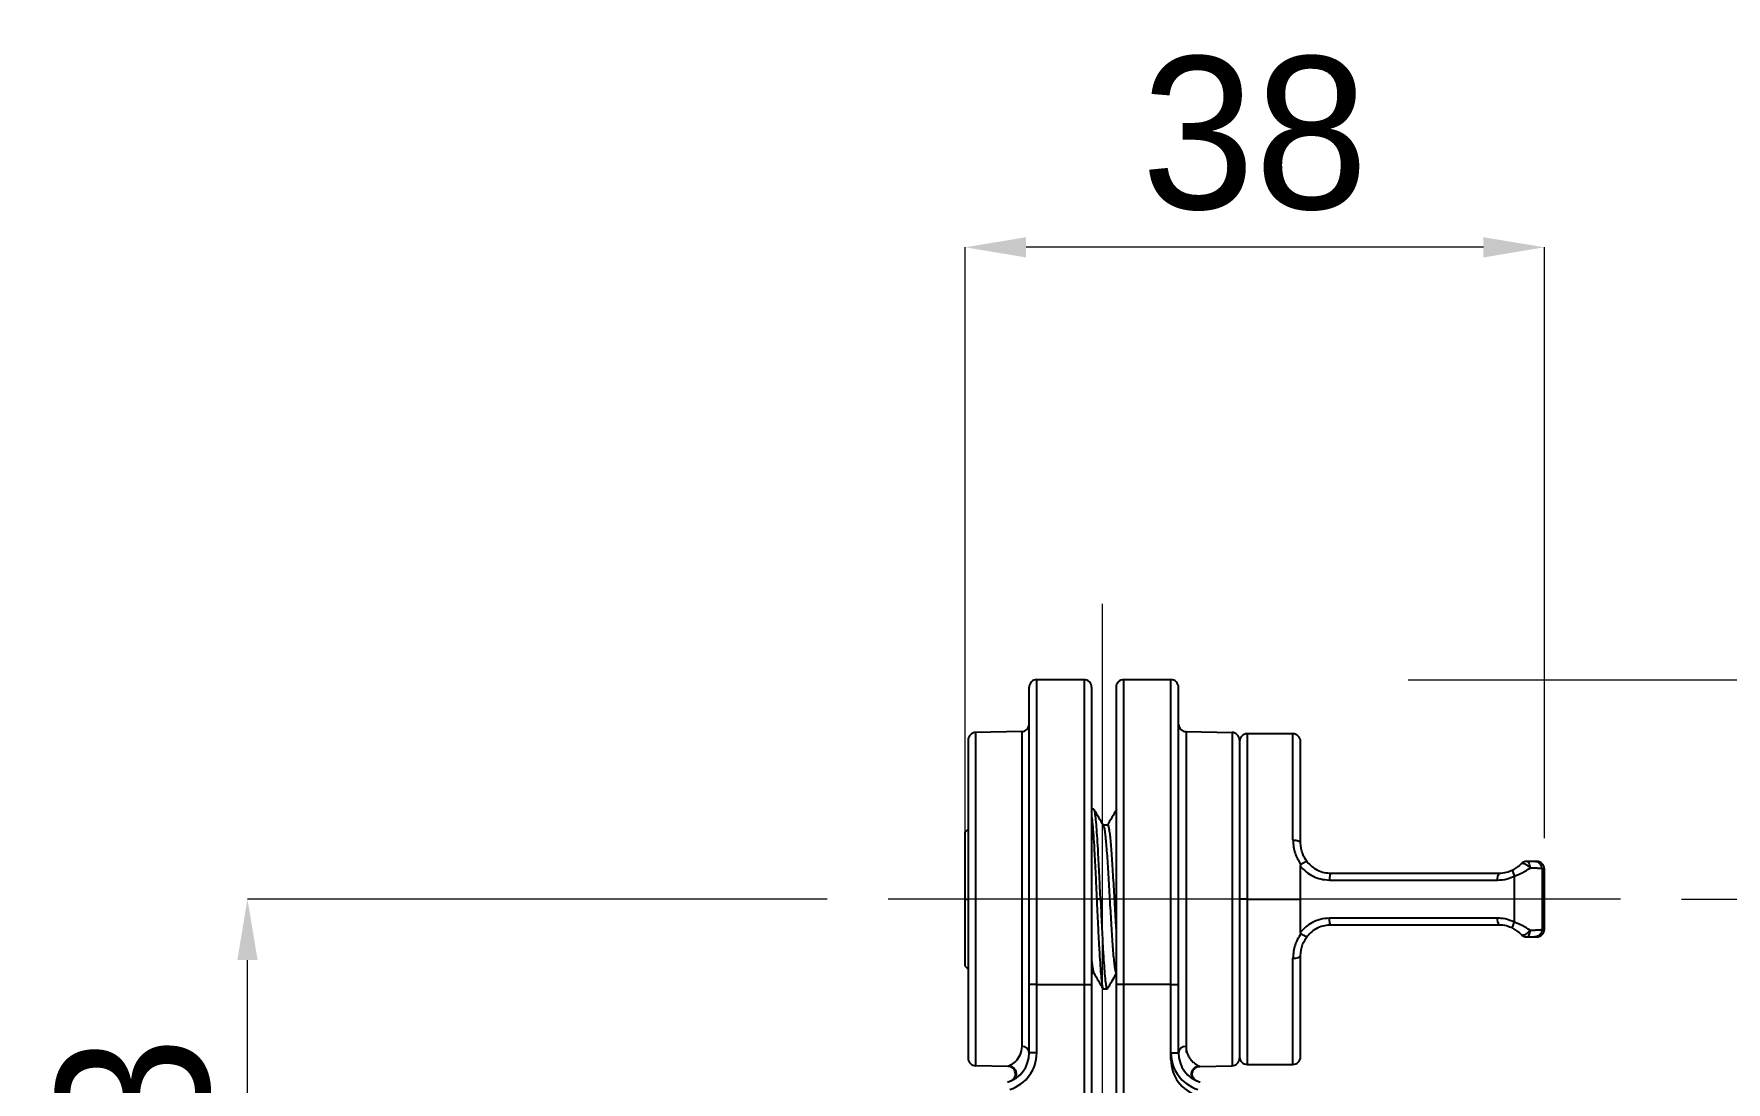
# Model space of a CAD drawing. Extents: x 0 to 781, y 0 to 572.
# Drawn here: x 340.5 to 451.5, y 310.9 to 379.7 of the extents above; entities that cross this region are included whole.
import ezdxf

# ---------------------------------------------------------------- set-up
doc = ezdxf.new("R2010")
doc.units = 0
doc.header["$LTSCALE"] = 10
doc.header["$MEASUREMENT"] = 0
doc.header["$PDMODE"] = 3
doc.header["$PDSIZE"] = -10
doc.linetypes.add('CENTER2', pattern=[28.575, 19.05, -3.175, 3.175, -3.175])
doc.layers.get('0').update_dxf_attribs({"linetype": 'CONTINUOUS'})
doc.layers.get('DEFPOINTS').update_dxf_attribs({"linetype": 'CONTINUOUS'})
doc.layers.add('Cneter', color=1, linetype='CENTER2', lineweight=13)
doc.styles.add('Daelim Dimension', font='')
doc.styles.get('Daelim Dimension').set_extended_font_data('나눔고딕')
doc.dimstyles.new('DEFAULT', dxfattribs={"dimscale": 2, "dimtxt": 2, "dimasz": 2, "dimexe": 0, "dimexo": 2, "dimgap": 1, "dimtad": 1, "dimdec": 0, "dimzin": 9, "dimdsep": 46, "dimtxsty": 'Daelim Dimension', "dimcen": 0.5, "dimclrd": 5, "dimclre": 5, "dimclrt": 256, "dimadec": 1, "dimazin": 0, "dimtfac": 1, "dimtdec": 0, "dimtix": 1, "dimtmove": 0, "dimatfit": 3, "dimfxl": 1, "dimtolj": 1, "dimtzin": 1, "dimlwd": 9, "dimlwe": 9, "dimarcsym": 0})

# ---------------------------------------------------------------- blocks, each defined once
blk = doc.blocks.new('*D0')
at = {"color": 5, "lineweight": 9, "transparency": 16777216}
for p, q in [((448.62, 322.9), (476.81, 322.9)), ((476.81, 250.8), (476.81, 318.9)), ((454.82, 246.8), (476.81, 246.8))]:
    blk.add_line(p, q, dxfattribs=at)
at = {"color": 5, "transparency": 16777216}
for points in [[(476.14, 318.9), (477.48, 318.9), (476.81, 322.9)], [(476.14, 250.8), (477.48, 250.8), (476.81, 246.8)]]:
    blk.add_solid(points, dxfattribs=at)
at = {"layer": 'DEFPOINTS', "color": 0, "transparency": 16777216}
for p in [(444.62, 322.9), (476.81, 322.9), (450.82, 246.8)]:
    blk.add_point(p, dxfattribs=at)
at = {"color": 7, "transparency": 16777216, "insert": (469.37, 284.85), "char_height": 10, "attachment_point": 5, "rotation": 90, "style": 'Daelim Dimension'}
blk.add_mtext('\\A1;76', dxfattribs=at)
blk = doc.blocks.new('*D6')
at = {"color": 5, "lineweight": 9, "transparency": 16777216}
for p, q in [((401.62, 326.9), (401.62, 365.68)), ((435.62, 365.68), (405.62, 365.68)), ((439.62, 326.9), (439.62, 365.68))]:
    blk.add_line(p, q, dxfattribs=at)
at = {"color": 5, "transparency": 16777216}
for points in [[(405.62, 366.34), (405.62, 365.01), (401.62, 365.68)], [(435.62, 366.34), (435.62, 365.01), (439.62, 365.68)]]:
    blk.add_solid(points, dxfattribs=at)
at = {"layer": 'DEFPOINTS', "color": 0, "transparency": 16777216}
for p in [(401.62, 365.68), (401.62, 322.9), (439.62, 322.9)]:
    blk.add_point(p, dxfattribs=at)
at = {"color": 7, "transparency": 16777216, "insert": (420.62, 373.13), "char_height": 10, "attachment_point": 5, "style": 'Daelim Dimension'}
blk.add_mtext('\\A1;38', dxfattribs=at)
blk = doc.blocks.new('*D7')
at = {"color": 5, "lineweight": 9, "transparency": 16777216}
for p, q in [((430.69, 337.3), (507.46, 337.3)), ((507.46, 214.14), (507.46, 333.3)), ((423.62, 210.14), (507.46, 210.14))]:
    blk.add_line(p, q, dxfattribs=at)
at = {"color": 5, "transparency": 16777216}
for points in [[(506.8, 333.3), (508.13, 333.3), (507.46, 337.3)], [(506.8, 214.14), (508.13, 214.14), (507.46, 210.14)]]:
    blk.add_solid(points, dxfattribs=at)
at = {"layer": 'DEFPOINTS', "color": 0, "transparency": 16777216}
for p in [(426.69, 337.3), (507.46, 337.3), (419.62, 210.14)]:
    blk.add_point(p, dxfattribs=at)
at = {"color": 7, "transparency": 16777216, "insert": (500.07, 273.72), "char_height": 10, "attachment_point": 5, "rotation": 90, "style": 'Daelim Dimension'}
blk.add_mtext('\\A1;127', dxfattribs=at)
blk = doc.blocks.new('*D2')
at = {"color": 5, "lineweight": 9, "transparency": 16777216}
for p, q in [((392.58, 322.9), (354.54, 322.9)), ((354.54, 294), (354.54, 318.9)), ((406.62, 290), (354.54, 290))]:
    blk.add_line(p, q, dxfattribs=at)
at = {"color": 5, "transparency": 16777216}
for points in [[(353.88, 318.9), (355.21, 318.9), (354.54, 322.9)], [(353.88, 294), (355.21, 294), (354.54, 290)]]:
    blk.add_solid(points, dxfattribs=at)
at = {"layer": 'DEFPOINTS', "color": 0, "transparency": 16777216}
for p in [(354.54, 322.9), (396.58, 322.9), (410.62, 290)]:
    blk.add_point(p, dxfattribs=at)
at = {"color": 7, "transparency": 16777216, "insert": (347.09, 306.45), "char_height": 10, "attachment_point": 5, "rotation": 90, "style": 'Daelim Dimension'}
blk.add_mtext('\\A1;33', dxfattribs=at)

msp = doc.modelspace()

# ---------------------------------------------------------------- linework, layer by layer
at = {"color": 7, "linetype": 'Continuous', "lineweight": 25}
for p, q in [((405.82, 317.3), (405.82, 336.8)), ((409.42, 337.3), (406.32, 337.3)), ((409.92, 336.8), (409.92, 317.3)), ((411.52, 336.8), (411.52, 317.3)), ((415.12, 337.3), (412.02, 337.3)), ((415.12, 337.3), (412.02, 337.3)), ((415.62, 317.3), (415.62, 336.8)), ((401.82, 333.34), (401.82, 312.46)), ((405.33, 333.89), (402.31, 333.84)), ((402.31, 333.84), (402.31, 311.96)), ((405.33, 333.89), (405.33, 313.24)), ((416.11, 333.89), (416.11, 313.24)), ((416.11, 333.89), (419.13, 333.84)), ((416.11, 333.89), (416.11, 312.84)), ((419.13, 333.84), (419.13, 311.96)), ((419.62, 333.34), (419.62, 312.46)), ((423.12, 333.75), (420.12, 333.75)), ((423.62, 326.6), (423.62, 333.25)), ((410.06, 328.8), (409.92, 328.8)), ((401.82, 327.5), (401.62, 327.3)), ((410.96, 327.76), (410.68, 327.76)), ((401.62, 322.9), (401.62, 327.3)), ((439.06, 325.35), (438.97, 325.37)), ((439.12, 325.37), (438.97, 325.37)), ((423.62, 325.06), (423.64, 325.17)), ((423.62, 322.9), (423.62, 325.06)), ((437.65, 321.38), (437.65, 324.41)), ((439.47, 324.87), (439.47, 322.9)), ((401.62, 318.5), (401.62, 322.9)), ((410.5, 322.9), (410.25, 322.9)), ((420.12, 322.9), (419.62, 322.9)), ((420.12, 322.9), (423.62, 322.9)), ((423.62, 320.73), (423.62, 322.9)), ((439.47, 322.9), (439.47, 320.92)), ((439.47, 322.9), (439.62, 322.9)), ((438.97, 320.42), (439.12, 320.42)), ((423.62, 312.55), (423.62, 319.2)), ((401.62, 318.5), (401.82, 318.3)), ((409.92, 318.04), (410.07, 318.04)), ((406.32, 317.3), (405.82, 317.3)), ((405.82, 312.8), (405.82, 317.3)), ((406.32, 317.3), (409.42, 317.3)), ((406.32, 312.8), (406.32, 317.3)), ((409.42, 317.3), (409.92, 317.3)), ((409.42, 317.3), (409.42, 310.09)), ((409.92, 317.3), (409.92, 310.09)), ((410.69, 317), (410.94, 317)), ((411.52, 317.3), (411.52, 310.09)), ((412.02, 317.3), (411.52, 317.3)), ((411.52, 317.3), (411.52, 309.43)), ((412.02, 317.3), (412.02, 310.09)), ((415.12, 317.3), (412.02, 317.3)), ((412.02, 317.3), (412.02, 309.43)), ((415.12, 312.8), (415.12, 317.3)), ((415.12, 317.3), (415.62, 317.3)), ((415.12, 312.38), (415.12, 317.3)), ((415.62, 312.8), (415.62, 317.3)), ((415.62, 312.8), (415.62, 317.3)), ((404.43, 311.92), (402.31, 311.96)), ((406.32, 312.8), (405.82, 312.8)), ((415.12, 312.8), (415.62, 312.8)), ((417.01, 311.92), (419.13, 311.96)), ((417.01, 311.92), (419.13, 311.96)), ((420.12, 312.05), (423.12, 312.05)), ((404.69, 311), (404.62, 310.96)), ((416.77, 310.99), (416.76, 310.99))]:
    msp.add_line(p, q, dxfattribs=at)
at = {"color": 8, "linetype": 'Continuous', "lineweight": 25}
for p, q in [((406.32, 317.3), (406.32, 337.3)), ((409.42, 337.3), (409.42, 317.3)), ((412.02, 337.3), (412.02, 317.3)), ((415.12, 317.3), (415.12, 337.3)), ((420.12, 333.75), (420.12, 322.9)), ((423.12, 326.78), (423.12, 333.75)), ((439.62, 324.87), (439.47, 324.87)), ((401.62, 322.9), (401.82, 322.9)), ((420.12, 322.9), (420.12, 312.05)), ((439.47, 320.92), (439.62, 320.92)), ((423.12, 312.05), (423.12, 319.02)), ((415.12, 312.38), (415.14, 312.38))]:
    msp.add_line(p, q, dxfattribs=at)
at = {"color": 7, "linetype": 'Continuous', "lineweight": 25, "flags": 128}
for points in [[(438.69, 324.94), (438.68, 325.02), (438.66, 325.11), (438.64, 325.18), (438.61, 325.25), (438.58, 325.3), (438.54, 325.34), (438.49, 325.36), (438.45, 325.37)], [(438.45, 320.42), (438.49, 320.43), (438.54, 320.45), (438.58, 320.49), (438.61, 320.55), (438.64, 320.61), (438.66, 320.69), (438.68, 320.77), (438.69, 320.86)], [(423.12, 319.02), (423.22, 319.02), (423.31, 319.03), (423.4, 319.05), (423.48, 319.07), (423.54, 319.1), (423.58, 319.13), (423.61, 319.16), (423.62, 319.2)]]:
    msp.add_lwpolyline(points, dxfattribs=at)
at = {"color": 7, "linetype": 'Continuous', "lineweight": 25}
for centre, radius, start, end in [((406.32, 336.8), 0.5, 90, 180), ((409.42, 336.8), 0.5, 0, 90), ((412.02, 336.8), 0.5, 90, 180), ((415.12, 336.8), 0.5, 0, 90), ((405.32, 334.39), 0.5, 271, 0), ((416.12, 334.39), 0.5, 180, 269), ((402.32, 333.34), 0.5, 91, 180), ((419.12, 333.34), 0.5, 0, 89), ((420.12, 333.25), 0.5, 90, 180), ((423.12, 333.25), 0.5, 0, 90), ((438.45, 324.87), 0.5, 90, 136.3697), ((439.12, 324.87), 0.5, 0.2229, 90), ((437.14, 324.24), 0.612, 144.5305, 189.4556), ((-68.13, 322.9), 507.76, 0, 0.2229), ((-68.13, 322.9), 507.76, 359.7771, 0), ((437.14, 321.55), 0.612, 170.5453, 215.4689), ((439.12, 320.92), 0.5, 270, 359.7771), ((438.45, 320.92), 0.5, 223.6303, 269.9981), ((405.35, 312.76), 0.471, 3.8418, 92.5375), ((416.09, 312.76), 0.471, 87.4625, 176.1582), ((402.32, 312.46), 0.5, 180, 269), ((403.82, 312.8), 2, 287.0677, 0), ((403.82, 312.8), 2.5, 287.0677, 0), ((417.62, 312.8), 2.5, 180, 252.9323), ((417.62, 312.38), 2.5, 180, 252.632), ((417.62, 312.8), 2, 180, 252.9323), ((419.12, 312.46), 0.5, 271, 0), ((420.12, 312.55), 0.5, 180, 270), ((423.12, 312.55), 0.5, 270, 0)]:
    msp.add_arc(centre, radius, start, end, dxfattribs=at)
for points, knots in [([(410.5, 322.9), (410.48, 323.28), (410.45, 324.06), (410.39, 325.17), (410.34, 326.2), (410.28, 327.1), (410.23, 327.83), (410.17, 328.38), (410.12, 328.73), (410.08, 328.77), (410.06, 328.8)], [0, 0, 0, 0, 0.125, 0.25, 0.375, 0.5, 0.625, 0.75, 0.875, 1, 1, 1, 1]), ([(410.69, 327.73), (410.59, 327.9), (410.39, 328.26), (410.18, 328.61), (410.08, 328.78)], [0, 0, 0, 0, 0.499859, 1, 1, 1, 1]), ([(411.55, 328.79), (411.45, 328.61), (411.25, 328.27), (411.05, 327.92), (410.95, 327.76)], [0, 0, 0, 0, 0.511161, 1, 1, 1, 1]), ([(409.92, 328.35), (409.94, 328.18), (409.98, 327.84), (410.03, 327.09), (410.09, 326.2), (410.14, 325.17), (410.2, 324.06), (410.23, 323.28), (410.25, 322.9)], [0, 0, 0, 0, 0.1661572, 0.3329258, 0.4996941, 0.6664629, 0.8332314, 1, 1, 1, 1]), ([(410.69, 327.72), (410.69, 327.72), (410.71, 327.71), (410.74, 327.57), (410.79, 327.3), (410.83, 326.88), (410.88, 326.37), (410.93, 325.76), (410.97, 325.07), (411.02, 324.32), (411.06, 323.53), (411.11, 322.73), (411.16, 321.93), (411.2, 321.15), (411.25, 320.43), (411.29, 319.77), (411.34, 319.19), (411.39, 318.72), (411.43, 318.36), (411.48, 318.14), (411.51, 318.03), (411.53, 318.05), (411.54, 318.05)], [0, 0, 0, 0, 0.008091, 0.062357, 0.116559, 0.170766, 0.225036, 0.27931, 0.333521, 0.387719, 0.441982, 0.49626, 0.550483, 0.604675, 0.658927, 0.713209, 0.767443, 0.821632, 0.875874, 0.930157, 0.984401, 1, 1, 1, 1]), ([(410.96, 327.74), (410.97, 327.74), (411, 327.74), (411.04, 327.58), (411.09, 327.3), (411.14, 326.89), (411.18, 326.37), (411.23, 325.76), (411.27, 325.07), (411.32, 324.32), (411.37, 323.53), (411.41, 322.73), (411.46, 321.93), (411.49, 321.3), (411.52, 320.96), (411.52, 320.86)], [0, 0, 0, 0, 0.0603189, 0.1426708, 0.224925, 0.3071862, 0.3895437, 0.4719063, 0.5541751, 0.6364231, 0.7187686, 0.801139, 0.8834244, 0.9656626, 1, 1, 1, 1]), ([(423.12, 326.78), (423.15, 326.48), (423.19, 325.92), (423.5, 325.42), (423.64, 325.17)], [0, 0, 0, 0, 0.5161213, 1, 1, 1, 1]), ([(423.12, 326.78), (423.19, 326.77), (423.32, 326.77), (423.48, 326.73), (423.6, 326.67), (423.61, 326.62), (423.62, 326.6)], [0, 0, 0, 0, 0.2499992, 0.5000002, 0.7500008, 1, 1, 1, 1]), ([(424.06, 325.34), (423.95, 325.51), (423.69, 325.9), (423.65, 326.35), (423.62, 326.6)], [0, 0, 0, 0, 0.435108, 1, 1, 1, 1]), ([(424.06, 325.34), (424.05, 325.35), (424.03, 325.36), (423.93, 325.33), (423.8, 325.26), (423.69, 325.2), (423.64, 325.17)], [0, 0, 0, 0, 0.239915, 0.499995, 0.756586, 1, 1, 1, 1]), ([(424.06, 325.34), (424.16, 325.24), (424.35, 325.03), (424.73, 324.79), (425.16, 324.63), (425.47, 324.61), (425.62, 324.6)], [0, 0, 0, 0, 0.235452, 0.487029, 0.751224, 1, 1, 1, 1]), ([(438.97, 325.37), (438.96, 325.37), (438.94, 325.37), (438.78, 325.37), (438.57, 325.37), (438.45, 325.37)], [0, 0, 0, 0, 0.287273, 0.566097, 1, 1, 1, 1]), ([(439.06, 325.36), (439.05, 325.36), (439.03, 325.36), (438.91, 325.36), (438.73, 325.36), (438.57, 325.36), (438.49, 325.36)], [0, 0, 0, 0, 0.250165, 0.500146, 0.750102, 1, 1, 1, 1]), ([(438.87, 325.36), (438.83, 325.36), (438.72, 325.36), (438.57, 325.36), (438.49, 325.36)], [0, 0, 0, 0, 0.457687, 1, 1, 1, 1]), ([(439.01, 325.36), (438.98, 325.36), (438.95, 325.36), (438.88, 325.36), (438.87, 325.36)], [0, 0, 0, 0, 0.858407, 1, 1, 1, 1]), ([(423.62, 325.06), (423.74, 324.93), (423.98, 324.67), (424.44, 324.39), (424.95, 324.19), (425.32, 324.17), (425.52, 324.15)], [0, 0, 0, 0, 0.246933, 0.488846, 0.736844, 1, 1, 1, 1]), ([(425.62, 324.6), (425.61, 324.59), (425.58, 324.58), (425.55, 324.48), (425.53, 324.33), (425.52, 324.21), (425.52, 324.15)], [0, 0, 0, 0, 0.240757, 0.499019, 0.757824, 1, 1, 1, 1]), ([(425.62, 324.6), (427.65, 324.6), (431.32, 324.6), (434.99, 324.6), (436.64, 324.6)], [0, 0, 0, 0, 0.551323, 1, 1, 1, 1]), ([(436.54, 324.14), (436.75, 324.16), (437.14, 324.18), (437.5, 324.34), (437.65, 324.41)], [0, 0, 0, 0, 0.561921, 1, 1, 1, 1]), ([(436.64, 324.6), (436.81, 324.61), (437.12, 324.63), (437.4, 324.75), (437.54, 324.81)], [0, 0, 0, 0, 0.539748, 1, 1, 1, 1]), ([(437.54, 324.81), (437.53, 324.8), (437.52, 324.78), (437.54, 324.7), (437.58, 324.57), (437.63, 324.47), (437.65, 324.41)], [0, 0, 0, 0, 0.227456, 0.478974, 0.741962, 1, 1, 1, 1]), ([(437.54, 324.81), (437.58, 324.83), (437.68, 324.88), (437.88, 325.02), (438, 325.13), (438.09, 325.22)], [0, 0, 0, 0, 0.217545, 0.447323, 1, 1, 1, 1]), ([(437.65, 324.41), (437.83, 324.48), (438.21, 324.63), (438.52, 324.83), (438.69, 324.94)], [0, 0, 0, 0, 0.466633, 1, 1, 1, 1]), ([(438.09, 325.22), (438.1, 325.23), (438.13, 325.25), (438.19, 325.26), (438.26, 325.24), (438.34, 325.22), (438.43, 325.17), (438.52, 325.1), (438.62, 325.02), (438.67, 324.96), (438.69, 324.94)], [0, 0, 0, 0, 0.113074, 0.250051, 0.356278, 0.500077, 0.583139, 0.749955, 0.887355, 1, 1, 1, 1]), ([(439.47, 324.87), (439.45, 324.88), (439.43, 324.9), (439.25, 324.91), (439.02, 324.93), (438.8, 324.93), (438.69, 324.94)], [0, 0, 0, 0, 0.273007, 0.504657, 0.758421, 1, 1, 1, 1]), ([(425.52, 324.15), (427.54, 324.15), (431.22, 324.15), (434.89, 324.14), (436.54, 324.14)], [0, 0, 0, 0, 0.551324, 1, 1, 1, 1]), ([(410.25, 322.9), (410.27, 322.51), (410.3, 321.74), (410.36, 320.62), (410.41, 319.6), (410.47, 318.7), (410.52, 317.96), (410.58, 317.41), (410.63, 317.06), (410.67, 317.02), (410.69, 317)], [0, 0, 0, 0, 0.125, 0.25, 0.375, 0.5, 0.625, 0.75, 0.875, 1, 1, 1, 1]), ([(410.5, 322.9), (410.52, 322.51), (410.55, 321.74), (410.61, 320.62), (410.66, 319.6), (410.72, 318.7), (410.77, 317.96), (410.83, 317.41), (410.88, 317.08), (410.93, 316.96), (410.95, 317.03), (410.96, 317.05)], [0, 0, 0, 0, 0.118087, 0.236173, 0.35426, 0.472346, 0.590433, 0.708519, 0.826606, 0.944692, 1, 1, 1, 1]), ([(425.52, 321.64), (425.31, 321.63), (424.91, 321.6), (424.39, 321.38), (423.95, 321.09), (423.73, 320.85), (423.62, 320.73)], [0, 0, 0, 0, 0.279204, 0.551365, 0.769777, 1, 1, 1, 1]), ([(425.62, 321.2), (425.48, 321.19), (425.18, 321.17), (424.75, 321.02), (424.36, 320.78), (424.16, 320.56), (424.06, 320.45)], [0, 0, 0, 0, 0.239092, 0.493831, 0.755715, 1, 1, 1, 1]), ([(436.54, 321.65), (434.45, 321.65), (430.77, 321.65), (427.1, 321.64), (425.52, 321.64)], [0, 0, 0, 0, 0.568623, 1, 1, 1, 1]), ([(425.62, 321.2), (425.61, 321.2), (425.58, 321.21), (425.55, 321.31), (425.53, 321.46), (425.52, 321.58), (425.52, 321.64)], [0, 0, 0, 0, 0.236433, 0.493, 0.753428, 1, 1, 1, 1]), ([(436.64, 321.2), (434.55, 321.2), (430.88, 321.2), (427.21, 321.2), (425.62, 321.2)], [0, 0, 0, 0, 0.568625, 1, 1, 1, 1]), ([(437.65, 321.38), (437.45, 321.47), (437.09, 321.62), (436.71, 321.64), (436.54, 321.65)], [0, 0, 0, 0, 0.558041, 1, 1, 1, 1]), ([(437.54, 320.99), (437.4, 321.04), (437.12, 321.17), (436.81, 321.19), (436.64, 321.2)], [0, 0, 0, 0, 0.460262, 1, 1, 1, 1]), ([(437.54, 320.99), (437.53, 320.99), (437.52, 321.01), (437.54, 321.1), (437.59, 321.23), (437.63, 321.33), (437.65, 321.38)], [0, 0, 0, 0, 0.2390068, 0.4952932, 0.7541486, 1, 1, 1, 1]), ([(438.09, 320.58), (438, 320.66), (437.88, 320.78), (437.68, 320.91), (437.58, 320.96), (437.54, 320.99)], [0, 0, 0, 0, 0.552056, 0.782064, 1, 1, 1, 1]), ([(438.69, 320.86), (438.52, 320.96), (438.21, 321.16), (437.83, 321.31), (437.65, 321.38)], [0, 0, 0, 0, 0.532673, 1, 1, 1, 1]), ([(438.09, 320.58), (438.1, 320.57), (438.13, 320.55), (438.19, 320.54), (438.26, 320.55), (438.35, 320.58), (438.44, 320.63), (438.55, 320.71), (438.63, 320.79), (438.68, 320.84), (438.69, 320.86)], [0, 0, 0, 0, 0.1131332, 0.2501314, 0.3564476, 0.5002678, 0.6253274, 0.7504039, 0.946696, 1, 1, 1, 1]), ([(438.69, 320.86), (438.8, 320.86), (439.01, 320.87), (439.25, 320.88), (439.43, 320.9), (439.45, 320.91), (439.47, 320.92)], [0, 0, 0, 0, 0.238937, 0.489788, 0.723759, 1, 1, 1, 1]), ([(439.47, 320.92), (439.46, 320.85), (439.45, 320.72), (439.33, 320.56), (439.17, 320.44), (439.04, 320.43), (438.97, 320.42)], [0, 0, 0, 0, 0.2500009, 0.5000013, 0.750001, 1, 1, 1, 1]), ([(423.66, 320.64), (423.5, 320.39), (423.19, 319.88), (423.15, 319.31), (423.12, 319.02)], [0, 0, 0, 0, 0.485149, 1, 1, 1, 1]), ([(423.66, 320.64), (423.65, 320.64), (423.64, 320.66), (423.62, 320.69), (423.62, 320.71), (423.62, 320.73)], [0, 0, 0, 0, 0.252705, 0.525755, 1, 1, 1, 1]), ([(423.62, 319.2), (423.64, 319.44), (423.68, 319.89), (423.95, 320.28), (424.06, 320.45)], [0, 0, 0, 0, 0.553124, 1, 1, 1, 1]), ([(424.06, 320.45), (424.05, 320.44), (424.02, 320.43), (423.93, 320.47), (423.8, 320.53), (423.7, 320.6), (423.66, 320.64)], [0, 0, 0, 0, 0.249943, 0.499936, 0.749871, 1, 1, 1, 1]), ([(438.45, 320.42), (438.53, 320.42), (438.69, 320.42), (438.9, 320.42), (438.94, 320.42), (438.97, 320.42)], [0, 0, 0, 0, 0.274025, 0.549934, 1, 1, 1, 1]), ([(438.49, 320.43), (438.57, 320.43), (438.74, 320.43), (438.91, 320.43), (439.03, 320.43), (439.05, 320.43), (439.06, 320.43)], [0, 0, 0, 0, 0.249883, 0.49982, 0.749811, 1, 1, 1, 1]), ([(409.92, 318.89), (409.93, 318.83), (409.95, 318.62), (409.98, 318.36), (410.02, 318.14), (410.05, 318.1), (410.06, 318.08)], [0, 0, 0, 0, 0.118588, 0.453688, 0.789184, 1, 1, 1, 1]), ([(410.06, 318.07), (410.16, 317.89), (410.36, 317.54), (410.57, 317.19), (410.67, 317.01)], [0, 0, 0, 0, 0.49985, 1, 1, 1, 1]), ([(410.96, 317.01), (411.06, 317.19), (411.25, 317.51), (411.44, 317.84), (411.52, 317.99)], [0, 0, 0, 0, 0.542773, 1, 1, 1, 1]), ([(405.33, 313.24), (405.33, 313.02), (405.28, 312.83), (405.13, 312.5), (405.03, 312.36), (404.82, 312.14), (404.7, 312.06), (404.55, 311.98), (404.51, 311.96), (404.45, 311.93), (404.43, 311.92), (404.43, 311.92)], [0, 0, 0, 0, 0.25, 0.25, 0.5, 0.5, 0.75, 0.75, 0.875, 0.875, 1, 1, 1, 1]), ([(416.11, 313.24), (416.11, 313.21), (416.12, 313.14), (416.12, 313.05), (416.14, 312.96), (416.16, 312.87), (416.2, 312.74), (416.28, 312.56), (416.42, 312.35), (416.56, 312.21), (416.69, 312.11), (416.79, 312.04), (416.88, 311.98), (416.96, 311.95), (417, 311.93), (417.01, 311.92), (417.01, 311.92)], [0, 0, 0, 0, 0.034779, 0.070826, 0.108169, 0.146835, 0.186846, 0.293792, 0.416217, 0.549161, 0.621699, 0.698009, 0.783054, 0.853649, 0.928803, 1, 1, 1, 1]), ([(404.62, 310.96), (404.72, 311.01), (404.82, 311.09), (404.92, 311.3), (404.93, 311.42), (404.89, 311.62), (404.84, 311.72), (404.66, 311.88), (404.54, 311.92), (404.43, 311.92)], [0, 0, 0, 0, 0.25, 0.25, 0.5, 0.5, 0.75, 0.75, 1, 1, 1, 1]), ([(404.47, 311.94), (404.5, 311.94), (404.57, 311.94), (404.69, 311.9), (404.8, 311.82), (404.89, 311.71), (404.94, 311.62), (404.96, 311.51), (404.97, 311.38), (404.94, 311.26), (404.88, 311.15), (404.83, 311.1), (404.81, 311.07)], [0, 0, 0, 0, 0.08532, 0.166877, 0.3109, 0.424373, 0.506483, 0.583163, 0.687302, 0.826835, 0.909872, 1, 1, 1, 1]), ([(416.64, 311.07), (416.61, 311.1), (416.57, 311.15), (416.51, 311.26), (416.47, 311.38), (416.48, 311.51), (416.51, 311.62), (416.56, 311.71), (416.64, 311.82), (416.76, 311.9), (416.88, 311.94), (416.94, 311.94), (416.98, 311.94)], [0, 0, 0, 0, 0.090128, 0.173165, 0.312698, 0.416837, 0.493517, 0.575627, 0.689099, 0.833123, 0.91468, 1, 1, 1, 1]), ([(416.82, 310.96), (416.72, 311.01), (416.63, 311.09), (416.52, 311.3), (416.51, 311.42), (416.55, 311.62), (416.61, 311.72), (416.78, 311.88), (416.9, 311.92), (417.01, 311.92)], [0, 0, 0, 0, 0.25, 0.25, 0.5, 0.5, 0.75, 0.75, 1, 1, 1, 1]), ([(416.75, 311), (416.77, 310.99), (416.81, 310.97), (416.82, 310.96), (416.82, 310.96)], [0, 0, 0, 0, 0.225778, 1, 1, 1, 1])]:
    msp.add_open_spline(points, degree=3, knots=knots, dxfattribs=at)
at = {"color": 8, "linetype": 'Continuous', "lineweight": 25}
msp.add_open_spline([(439.47, 324.87), (439.46, 324.94), (439.45, 325.07), (439.33, 325.23), (439.19, 325.34), (439.09, 325.35), (439.06, 325.35)], degree=3, knots=[0, 0, 0, 0, 0.281901, 0.563804, 0.845707, 1, 1, 1, 1], dxfattribs=at)
at = {"layer": 'Cneter'}
for p, q in [((410.62, 342.27), (410.62, 203.48)), ((444.62, 322.9), (396.58, 322.9))]:
    msp.add_line(p, q, dxfattribs=at)

# ---------------------------------------------------------------- dimensions: what is measured, and where the dimension line sits
dim = msp.add_linear_dim(base=(401.62, 365.68), p1=(439.62, 322.9), p2=(401.62, 322.9), dimstyle='DEFAULT', override={"dimtxt": 5, "dimclrd": 5, "dimclre": 5, "dimclrt": 7})
dim.commit()
dim.dimension.update_dxf_attribs({"geometry": '*D6', "text_midpoint": (420.62, 365.68), "dimtype": 128})
for base, p1, p2, picture, middle in [((507.46, 337.3), (419.62, 210.14), (426.69, 337.3), '*D7', (500.07, 273.72)), ((354.54, 322.9), (410.62, 290), (396.58, 322.9), '*D2', (347.09, 306.45)), ((476.81, 322.9), (450.82, 246.8), (444.62, 322.9), '*D0', (469.37, 284.85))]:
    dim = msp.add_linear_dim(base=base, p1=p1, p2=p2, angle=90, dimstyle='DEFAULT', override={"dimtxt": 5, "dimclrd": 5, "dimclre": 5, "dimclrt": 7})
    dim.commit()
    dim.dimension.update_dxf_attribs({"geometry": picture, "text_midpoint": middle})

doc.saveas('drawing.dxf')
